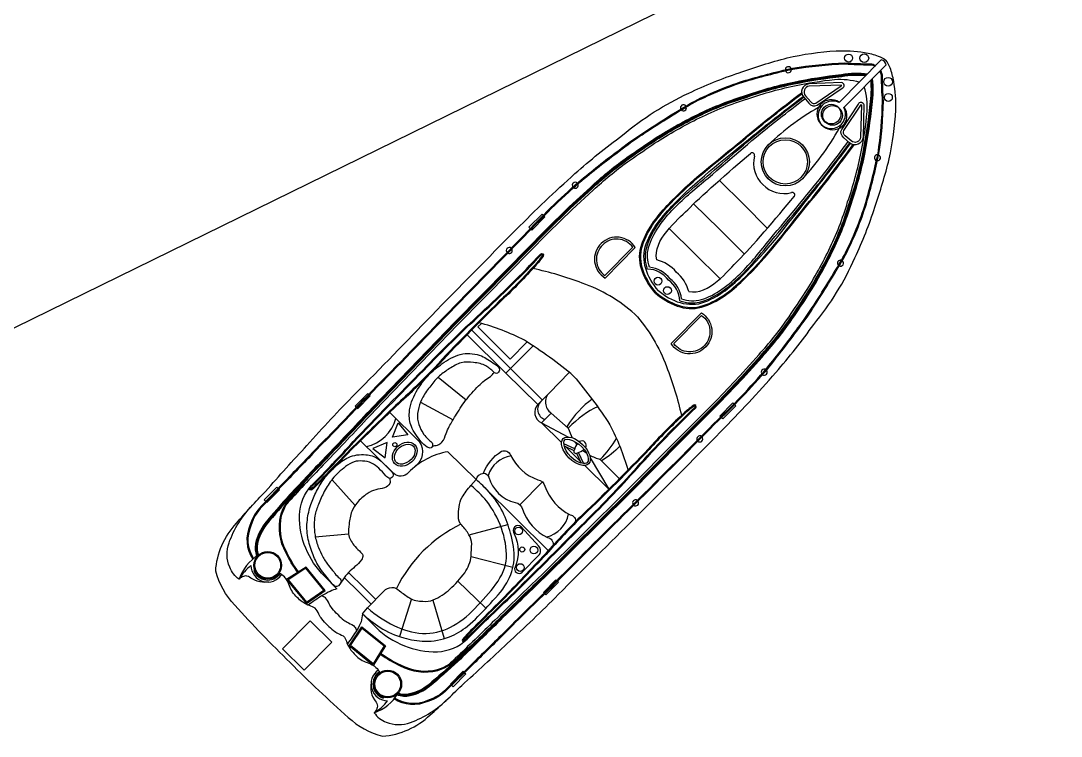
# Model space of a CAD drawing. Header units: metres. Extents: x 268124 to 271097, y 2138069 to 2140457.
# Drawn here: x 270412.4 to 270494.3, y 2138252.4 to 2138308.8 of the extents above; entities that cross this region are included whole.
import ezdxf

# ---------------------------------------------------------------- set-up
doc = ezdxf.new("R2010")
doc.units = ezdxf.units.M
doc.layers.add('village', color=3, linetype='Continuous')

msp = doc.modelspace()

# ---------------------------------------------------------------- linework, layer by layer
at = {"color": 32, "true_color": 0xcd6928}
for p, q in [((270469.264, 2138294.31), (270467.35, 2138296.204)), ((270467.347, 2138292.371), (270465.348, 2138294.347)), ((270469.264, 2138294.31), (270471.179, 2138292.416)), ((270465.429, 2138290.432), (270463.425, 2138292.414)), ((270467.347, 2138292.371), (270469.345, 2138290.395)), ((270465.429, 2138290.432), (270467.433, 2138288.45)), ((270450.931, 2138281.38), (270447.868, 2138284.41)), ((270450.569, 2138281.014), (270447.507, 2138284.042)), ((270445.226, 2138280.704), (270447.439, 2138278.921)), ((270443.842, 2138278.739), (270446.409, 2138277.349)), ((270454.126, 2138277.872), (270453.374, 2138277.112)), ((270453.374, 2138277.112), (270454.947, 2138275.556)), ((270453.374, 2138277.112), (270455.431, 2138275.992)), ((270455.992, 2138275.052), (270455.133, 2138275.45)), ((270455.928, 2138274.913), (270455.17, 2138275.263)), ((270455.307, 2138275.2), (270456.421, 2138274.098)), ((270456.127, 2138274.716), (270456.499, 2138273.933)), ((270456.266, 2138274.782), (270456.683, 2138273.905)), ((270456.781, 2138273.742), (270458.668, 2138271.876)), ((270457.203, 2138274.361), (270458.668, 2138271.876)), ((270436.859, 2138272.634), (270438.687, 2138270.605)), ((270448.803, 2138272.101), (270453.904, 2138267.056)), ((270451.659, 2138270.656), (270453.433, 2138272.449)), ((270447.659, 2138268.28), (270450.721, 2138269.095)), ((270435.547, 2138268.141), (270438.164, 2138268.373)), ((270447.822, 2138266.591), (270451.113, 2138265.74)), ((270430.774, 2138265.533), (270430.701, 2138265.508)), ((270437.825, 2138264.92), (270439.024, 2138263.735)), ((270438.162, 2138265.317), (270439.389, 2138264.103)), ((270446.784, 2138264.643), (270448.976, 2138262.504)), ((270439.942, 2138262.827), (270439.024, 2138263.735)), ((270440.305, 2138263.198), (270439.389, 2138264.103)), ((270443.119, 2138263.24), (270442.177, 2138260.28)), ((270444.807, 2138263.15), (270445.695, 2138260.112)), ((270440.913, 2138255.505), (270440.889, 2138255.432))]:
    msp.add_line(p, q, dxfattribs=at)
for points in [[(270433.574, 2138258.225, -0.01736), (270429.212, 2138262.75, -0.12634), (270427.702, 2138265.436, -0.172899), (270429.331, 2138269.196, -0.013884), (270431.635, 2138271.71, -0.008973), (270434.894, 2138275.328, -0.01509), (270438.7, 2138279.392, 0.002245), (270444.695, 2138285.536, -0.003342), (270451.383, 2138292.324, -0.016984), (270456.002, 2138296.725, -0.024546), (270459.746, 2138299.754, -0.067942), (270464.966, 2138303.056, -0.033948), (270468.923, 2138304.661, -0.022001), (270472.71, 2138305.839, -0.042872), (270476.563, 2138306.391, -0.059514), (270478.81, 2138306.259, -0.046364), (270479.89, 2138305.985, -0.104882), (270480.48, 2138305.649, -0.104882)], [(270433.574, 2138258.225, 0.01736), (270438.148, 2138253.913, 0.12634), (270440.85, 2138252.432, 0.172899), (270444.592, 2138254.102, 0.013884), (270447.08, 2138256.434, 0.008973), (270450.662, 2138259.732, 0.01509), (270454.684, 2138263.584, -0.002245), (270460.762, 2138269.646, 0.003342), (270467.476, 2138276.408, 0.016984), (270471.825, 2138281.075, 0.024546), (270474.813, 2138284.852, 0.067942), (270478.057, 2138290.108, 0.033948), (270479.618, 2138294.083, 0.022001), (270480.755, 2138297.882, 0.042872), (270481.264, 2138301.741, 0.059514), (270481.108, 2138303.987, 0.046364), (270480.822, 2138305.064, 0.104882), (270480.48, 2138305.649, 0.104882)], [(270435.632, 2138275.078, 0.006425), (270439.275, 2138278.86, 0.002217), (270445.258, 2138284.992, -0.003368), (270451.971, 2138291.859, -0.024633), (270456.3, 2138296.084, -0.015037), (270459.444, 2138298.56, -0.025439), (270461.26, 2138299.857, -0.013843), (270465.197, 2138302.321, -0.040266), (270469.208, 2138304.006, -0.016729), (270473.142, 2138305.038, -0.029739), (270477.269, 2138305.44, 0.01525), (270479.218, 2138305.378, -0.132389), (270479.565, 2138305.301, -0.028442), (270479.692, 2138305.235, -0.028442)], [(270435.687, 2138275.024, 0.006424), (270439.33, 2138278.807, 0.002217), (270445.313, 2138284.939, -0.003368), (270452.026, 2138291.806, -0.024633), (270456.35, 2138296.025, -0.015038), (270459.491, 2138298.499, -0.025461), (270461.302, 2138299.792, -0.013839), (270465.234, 2138302.253, -0.040238), (270469.231, 2138303.933, -0.016715), (270473.157, 2138304.963, -0.029693), (270477.268, 2138305.363, 0.015234), (270479.219, 2138305.301, -0.134036), (270479.531, 2138305.232, -0.024879), (270479.636, 2138305.179, -0.024879)], [(270450.35, 2138260.522, -0.006424), (270454.092, 2138264.207, -0.002217), (270460.158, 2138270.257, 0.003368), (270466.95, 2138277.045, 0.024633), (270471.122, 2138281.416, 0.015038), (270473.561, 2138284.583, 0.025461), (270474.834, 2138286.408, 0.013839), (270477.252, 2138290.367, 0.040238), (270478.887, 2138294.383, 0.016715), (270479.874, 2138298.32, 0.029693), (270480.229, 2138302.435, -0.015234), (270480.145, 2138304.385, 0.134036), (270480.073, 2138304.696, 0.024879), (270480.018, 2138304.801, 0.024879)], [(270450.404, 2138260.468, -0.006425), (270454.146, 2138264.152, -0.002217), (270460.212, 2138270.203, 0.003368), (270467.004, 2138276.99, 0.024633), (270471.181, 2138281.366, 0.015037), (270473.622, 2138284.537, 0.025439), (270474.899, 2138286.367, 0.013843), (270477.319, 2138290.331, 0.040266), (270478.96, 2138294.36, 0.016729), (270479.949, 2138298.306, 0.029739), (270480.306, 2138302.437, -0.01525), (270480.222, 2138304.385, 0.132389), (270480.141, 2138304.731, 0.028442), (270480.074, 2138304.857, 0.028442)], [(270457.227, 2138295.647, -0.031596), (270459.957, 2138297.893, -0.004928), (270461.893, 2138299.231, -0.02844), (270465.443, 2138301.277, -0.042875), (270469.268, 2138302.818, -0.035347), (270473.228, 2138303.94, -0.024093), (270477.006, 2138304.533, -0.079837), (270479.052, 2138304.589)], [(270457.279, 2138295.591, -0.031592), (270460.001, 2138297.83, -0.004926), (270461.935, 2138299.167, -0.028436), (270465.478, 2138301.208, -0.042895), (270469.292, 2138302.745, -0.035363), (270473.244, 2138303.865, -0.024111), (270477.017, 2138304.457, -0.077658), (270478.985, 2138304.52, -0.077658)], [(270457.332, 2138295.535, -0.031588), (270460.046, 2138297.768, -0.004924), (270461.978, 2138299.103, -0.028433), (270465.513, 2138301.14, -0.042917), (270469.317, 2138302.672, -0.035379), (270473.26, 2138303.79, -0.02413), (270477.028, 2138304.381, -0.075408), (270478.916, 2138304.451, -0.075408)], [(270457.437, 2138295.423, -0.031581), (270460.135, 2138297.643, -0.00492), (270462.063, 2138298.975, -0.028426), (270465.582, 2138301.003, -0.042959), (270469.365, 2138302.526, -0.035411), (270473.291, 2138303.639, -0.028829), (270476.454, 2138304.138, -0.092336), (270478.409, 2138303.938, -0.080328)], [(270470.621, 2138282.392, 0.031588), (270472.824, 2138285.13, 0.004924), (270474.137, 2138287.076, 0.028433), (270476.135, 2138290.634, 0.042917), (270477.625, 2138294.454, 0.035379), (270478.7, 2138298.409, 0.02413), (270479.25, 2138302.184, 0.075408), (270479.298, 2138304.073, 0.075408)], [(270470.677, 2138282.34, 0.031592), (270472.887, 2138285.086, 0.004926), (270474.202, 2138287.035, 0.028436), (270476.204, 2138290.6, 0.042895), (270477.698, 2138294.431, 0.035363), (270478.775, 2138298.395, 0.024111), (270479.326, 2138302.174, 0.077658), (270479.367, 2138304.142, 0.077658)], [(270470.734, 2138282.288, 0.031596), (270472.949, 2138285.042, 0.004928), (270474.266, 2138286.993, 0.02844), (270476.273, 2138290.566, 0.042875), (270477.772, 2138294.407, 0.035347), (270478.85, 2138298.38, 0.024093), (270479.402, 2138302.164, 0.079837), (270479.435, 2138304.211)], [(270474.019, 2138302.736), (270474.425, 2138302.271, 0.382221), (270475.083, 2138302.123), (270477.058, 2138303.465, 0.786544), (270477.007, 2138303.891), (270474.428, 2138303.797, 0.616464), (270474.019, 2138302.736, 3.844907)], [(270470.507, 2138282.495, 0.031581), (270472.698, 2138285.218, 0.00492), (270474.009, 2138287.16, 0.028426), (270475.998, 2138290.701, 0.042959), (270477.479, 2138294.501, 0.035411), (270478.549, 2138298.439, 0.028829), (270479.013, 2138301.607, 0.092336), (270478.791, 2138303.56, 0.080328)], [(270477.637, 2138299.157), (270477.168, 2138299.558, -0.382221), (270477.013, 2138300.214), (270478.333, 2138302.204, -0.786544), (270478.759, 2138302.158), (270478.694, 2138299.578, -0.616464), (270477.637, 2138299.157, -3.844907)], [(270457.227, 2138295.647), (270455.558, 2138294.112), (270453.675, 2138292.286), (270450.691, 2138289.23), (270446.566, 2138285.059), (270440.027, 2138278.294, -0.002601), (270436.514, 2138274.584, 0.004411), (270433.526, 2138271.431, 0.013009), (270431.57, 2138269.168, 0.113396), (270430.852, 2138267.635, 0.146005), (270430.933, 2138266.606, 1.595219)], [(270457.279, 2138295.59), (270455.61, 2138294.057), (270453.73, 2138292.232), (270450.746, 2138289.176), (270446.621, 2138285.006), (270440.083, 2138278.242, -0.002601), (270436.57, 2138274.531, 0.004411), (270433.582, 2138271.379, 0.013003), (270431.63, 2138269.12, 0.113337), (270430.927, 2138267.619, 0.144821), (270431, 2138266.65, 0.138987)], [(270457.331, 2138295.534), (270455.663, 2138294.001), (270453.784, 2138292.177), (270450.8, 2138289.123), (270446.675, 2138284.952), (270440.138, 2138278.189, -0.002601), (270436.625, 2138274.478, 0.00441), (270433.639, 2138271.327, 0.012997), (270431.69, 2138269.072, 0.113276), (270431.002, 2138267.603, 0.142458), (270431.066, 2138266.691, 0.142458)], [(270457.435, 2138295.421), (270455.769, 2138293.889), (270453.892, 2138292.069), (270450.91, 2138289.015), (270446.785, 2138284.845), (270440.249, 2138278.083, -0.002601), (270436.736, 2138274.371, 0.00441), (270433.751, 2138271.223, 0.002867), (270433.313, 2138270.736, 0.002867)], [(270458.377, 2138288.508), (270460.752, 2138290.909, 0.483063), (270458.078, 2138291.228, 0.50024), (270458.377, 2138288.508, 0.418424)], [(270437.258, 2138264.044), (270436.268, 2138265.023, -0.202722), (270434.305, 2138269.83, -0.178768), (270435.255, 2138272.167, 0.010028), (270438.539, 2138275.633, -0.005356), (270444.033, 2138281.28, -0.016605), (270448.584, 2138285.74, 0.018921), (270453.289, 2138290.384, -0.925873), (270453.498, 2138290.231, -0.041202), (270452.751, 2138289.318, -0.024461), (270450.091, 2138286.618, 0.012888), (270444.986, 2138281.396, -0.019359), (270441.922, 2138278.416, 0.002375), (270438.375, 2138274.97, -0.006386), (270436.18, 2138272.715, -0.013656), (270435.282, 2138271.829, -0.862706), (270435.094, 2138271.978, 0.648089)], [(270435.158, 2138271.936, -0.016488), (270435.311, 2138272.114, 0.010023), (270438.595, 2138275.581, -0.005356), (270444.088, 2138281.226, -0.016607), (270448.635, 2138285.684, 0.018921), (270453.345, 2138290.332, 0.01143), (270453.347, 2138290.334, -0.913283), (270453.434, 2138290.273, -0.041174), (270452.695, 2138289.37, -0.024478), (270450.038, 2138286.674, 0.012889), (270444.93, 2138281.448, -0.019362), (270441.87, 2138278.472, 0.002377), (270438.32, 2138275.024, -0.006391), (270436.125, 2138272.768, -0.013664), (270435.23, 2138271.885, 0.000701), (270435.23, 2138271.885, -0.819976), (270435.158, 2138271.936, -0.819976)], [(270460.722, 2138285.673, 0.096403), (270456.565, 2138288.109, 0.040538), (270452.688, 2138289.247, 1.92312)], [(270460.722, 2138285.673, -0.096403), (270463.204, 2138281.543, -0.040538), (270464.384, 2138277.678, -1.92312)], [(270463.583, 2138283.359), (270465.958, 2138285.761, -0.483063), (270466.306, 2138283.091, -0.50024), (270463.583, 2138283.359, -0.418424)], [(270455.894, 2138280.792, 0.033687), (270452.023, 2138283.606, 0.051879), (270448.441, 2138284.989, 1.92312)], [(270470.734, 2138282.288), (270469.218, 2138280.602), (270467.412, 2138278.7), (270464.39, 2138275.682), (270460.264, 2138271.511), (270453.572, 2138264.898, 0.002601), (270449.9, 2138261.345, -0.004411), (270446.781, 2138258.321, -0.013009), (270444.539, 2138256.341, -0.113396), (270443.014, 2138255.606, -0.146005), (270441.984, 2138255.676, -1.595219)], [(270470.677, 2138282.339), (270469.162, 2138280.654), (270467.357, 2138278.753), (270464.335, 2138275.736), (270460.21, 2138271.565), (270453.518, 2138264.953, 0.002601), (270449.847, 2138261.399, -0.004411), (270446.728, 2138258.377, -0.013003), (270444.491, 2138256.4, -0.113337), (270442.997, 2138255.681, -0.144821), (270442.027, 2138255.743, -0.138987)], [(270470.62, 2138282.391), (270469.105, 2138280.706), (270467.302, 2138278.807), (270464.281, 2138275.79), (270460.156, 2138271.619), (270453.465, 2138265.008, 0.002601), (270449.793, 2138261.454, -0.00441), (270446.676, 2138258.433, -0.012997), (270444.442, 2138256.46, -0.113276), (270442.98, 2138255.756, -0.142458), (270442.068, 2138255.81, -0.142458)], [(270470.506, 2138282.493), (270468.992, 2138280.81), (270467.193, 2138278.914), (270464.172, 2138275.898), (270460.047, 2138271.728), (270453.358, 2138265.118, 0.002601), (270449.685, 2138261.564, -0.00441), (270446.57, 2138258.545, -0.002867), (270446.088, 2138258.101, -0.002867)], [(270455.545, 2138281.055), (270453.985, 2138279.477, 0.462925), (270454.126, 2138277.872), (270455.475, 2138276.691)], [(270455.894, 2138280.792, -0.033687), (270458.751, 2138276.952, -0.051879), (270460.173, 2138273.385, -1.92312)], [(270453.985, 2138279.477), (270453.309, 2138278.793, 0.545737), (270453.626, 2138277.368, 0.282905)], [(270439.258, 2138262.065), (270440.342, 2138260.993, 0.202722), (270445.171, 2138259.083, 0.178768), (270447.498, 2138260.059, -0.010028), (270450.927, 2138263.381, 0.005356), (270456.513, 2138268.936, 0.016605), (270460.923, 2138273.536, -0.018921), (270465.515, 2138278.292, 0.925873), (270465.36, 2138278.5, 0.041202), (270464.454, 2138277.743, 0.024461), (270461.784, 2138275.053, -0.012888), (270456.618, 2138269.891, 0.019359), (270453.672, 2138266.794, -0.002375), (270450.266, 2138263.209, 0.006386), (270448.035, 2138260.99, 0.013656), (270447.159, 2138260.082, 0.862706), (270447.31, 2138259.895, -0.648089)], [(270453.309, 2138278.793), (270453.064, 2138278.546, 0.516839), (270453.374, 2138277.112, 0.282905)], [(270441.417, 2138277.929), (270443.741, 2138275.631, -0.406088), (270443.416, 2138273.664)], [(270447.267, 2138259.959, 0.016488), (270447.444, 2138260.114, -0.010023), (270450.874, 2138263.436, 0.005356), (270456.459, 2138268.991, 0.016607), (270460.866, 2138273.587, -0.018921), (270465.462, 2138278.348, -0.01143), (270465.464, 2138278.35, 0.913283), (270465.402, 2138278.436, 0.041174), (270464.507, 2138277.687, 0.024478), (270461.84, 2138275, -0.012889), (270456.671, 2138269.835, 0.019362), (270453.729, 2138266.743, -0.002377), (270450.32, 2138263.155, 0.006391), (270448.089, 2138260.936, 0.013664), (270447.216, 2138260.03, -0.000701), (270447.215, 2138260.03, 0.819976), (270447.267, 2138259.959, 0.819976)], [(270448.212, 2138272.636), (270445.996, 2138274.828, 0.158322), (270442.887, 2138273.183, -0.417676), (270441.725, 2138273.108), (270439.113, 2138275.692)], [(270435.632, 2138275.078, -0.002942), (270432.988, 2138272.326, 0.002013), (270431.315, 2138270.561, 0.130442), (270430.405, 2138269.027, 0.261246), (270430.629, 2138266.373, 0.209197)], [(270435.688, 2138275.025, -0.002941), (270433.043, 2138272.272, 0.002014), (270431.37, 2138270.508, 0.130992), (270430.478, 2138269.001, 0.261832), (270430.693, 2138266.416, 0.261832)], [(270448.798, 2138273.136, -0.164009), (270450.21, 2138274.862, -0.407559), (270450.931, 2138274.57, 0.20466), (270453.077, 2138272.629, -0.28657), (270453.639, 2138272.108, 0.198759), (270455.616, 2138269.865, -0.45148), (270456.041, 2138269.252, -1.463971)], [(270434.225, 2138265.369, -0.043334), (270433.294, 2138266.92, -0.18333), (270432.897, 2138269.81, -0.123985), (270434.028, 2138271.639, 0.015377), (270435.016, 2138272.794)], [(270448.212, 2138272.636, -0.291269), (270448.814, 2138273.138, -0.299867), (270449.214, 2138272.833, 0.273478), (270451.304, 2138270.836, -0.28657), (270451.866, 2138270.315, 0.198759), (270453.842, 2138268.072, -0.45148), (270454.267, 2138267.459, -1.463971)], [(270439.258, 2138262.065), (270439.655, 2138262.534), (270440.95, 2138263.857, -0.448043), (270442.187, 2138263.874, 0.025561), (270442.967, 2138263.324, 0.15676), (270444.031, 2138263.062, 0.144288), (270444.845, 2138263.166, 0.079427), (270446.151, 2138264.008, 0.054179), (270447.316, 2138265.305, 0.127294), (270447.825, 2138266.618, -0.025195), (270447.882, 2138267.574, 0.112656), (270447.655, 2138268.286, 0.061652), (270447.098, 2138269.036, -0.222278), (270446.817, 2138269.749, -0.049109), (270446.873, 2138270.484, -0.09997), (270447.105, 2138271.239, -0.045992), (270447.805, 2138272.177), (270448.212, 2138272.636)], [(270434.161, 2138265.327, -0.043195), (270433.226, 2138266.885, -0.183415), (270432.823, 2138269.83, -0.094511), (270433.62, 2138271.307)], [(270429.556, 2138264.794, -0.164393), (270428.81, 2138265.742, -0.188684), (270428.752, 2138267.647, -0.10758), (270430.596, 2138270.617)], [(270450.404, 2138260.468, 0.002942), (270447.681, 2138257.793, -0.002013), (270445.935, 2138256.101, -0.130442), (270444.411, 2138255.175, -0.261246), (270441.754, 2138255.369, -0.209197)], [(270450.351, 2138260.523, 0.002941), (270447.627, 2138257.848, -0.002014), (270445.881, 2138256.155, -0.130992), (270444.384, 2138255.247, -0.261832), (270441.797, 2138255.433, -0.261832)], [(270440.711, 2138258.954, 0.043334), (270442.273, 2138258.04, 0.18333), (270445.167, 2138257.675, 0.123985), (270446.983, 2138258.826, -0.015377), (270448.128, 2138259.827)], [(270440.67, 2138258.889, 0.043195), (270442.238, 2138257.971, 0.183415), (270445.188, 2138257.601, 0.094511), (270446.656, 2138258.415)], [(270440.187, 2138254.279, 0.164393), (270441.144, 2138253.543, 0.188684), (270443.049, 2138253.506, 0.10758), (270445.999, 2138255.383)]]:
    msp.add_lwpolyline(points, format="xyb", dxfattribs=at)
for points in [[(270480.129, 2138305.677), (270476.805, 2138302.316)], [(270476.831, 2138302.342), (270480.129, 2138305.677)], [(270480.511, 2138305.299), (270477.187, 2138301.938)], [(270477.213, 2138301.964), (270480.511, 2138305.299)], [(270453.504, 2138293.452), (270453.41, 2138293.545), (270452.381, 2138292.505), (270452.483, 2138292.404)], [(270452.538, 2138292.35), (270452.609, 2138292.279), (270453.638, 2138293.319), (270453.559, 2138293.398)], [(270448.634, 2138284.935), (270448.353, 2138284.651), (270450.902, 2138282.13), (270452.231, 2138283.474)], [(270453.064, 2138278.546), (270450.569, 2138281.014), (270452.701, 2138283.169)], [(270453.426, 2138278.912), (270450.931, 2138281.38)], [(270439.747, 2138279.34), (270439.677, 2138279.41), (270438.693, 2138278.416), (270438.777, 2138278.332)], [(270438.832, 2138278.278), (270438.887, 2138278.224), (270439.871, 2138279.218), (270439.802, 2138279.287)], [(270467.489, 2138277.563), (270467.417, 2138277.634), (270468.446, 2138278.674), (270468.525, 2138278.595)], [(270468.58, 2138278.541), (270468.674, 2138278.448), (270467.645, 2138277.408), (270467.543, 2138277.509)], [(270457.998, 2138274.23), (270459.501, 2138272.706)], [(270432.626, 2138271.946), (270432.528, 2138272.043), (270431.533, 2138271.037), (270431.652, 2138270.919)], [(270431.707, 2138270.865), (270431.744, 2138270.828), (270432.739, 2138271.834), (270432.68, 2138271.892)], [(270453.569, 2138263.703), (270453.514, 2138263.757), (270454.497, 2138264.752), (270454.566, 2138264.683)], [(270454.621, 2138264.629), (270454.692, 2138264.56), (270453.708, 2138263.565), (270453.624, 2138263.649)], [(270446.235, 2138256.496), (270446.198, 2138256.533), (270447.192, 2138257.539), (270447.251, 2138257.481)], [(270447.305, 2138257.427), (270447.404, 2138257.33), (270446.409, 2138256.324), (270446.289, 2138256.442)]]:
    msp.add_lwpolyline(points, dxfattribs=at)
for points in [[(270474.162, 2138302.863), (270474.577, 2138302.389, 0.383069), (270474.983, 2138302.287), (270476.979, 2138303.644, 0.853636), (270476.992, 2138303.698), (270474.442, 2138303.606, 0.613527)], [(270477.763, 2138299.301), (270477.284, 2138299.711, -0.383069), (270477.178, 2138300.116), (270478.512, 2138302.126, -0.853636), (270478.567, 2138302.141), (270478.503, 2138299.589, -0.613527)], [(270458.356, 2138288.705), (270460.555, 2138290.928, 0.460147), (270458.185, 2138291.118, 0.47706)], [(270463.78, 2138283.34), (270465.979, 2138285.564, -0.460147), (270466.194, 2138283.196, -0.47706)], [(270451.777, 2138268.928, 0.917705), (270451.224, 2138268.357, -0.209704), (270451.284, 2138265.747, 0.850912), (270451.834, 2138265.347), (270453.129, 2138266.657, 0.435659), (270453.145, 2138267.403)]]:
    msp.add_lwpolyline(points, format="xyb", close=True, dxfattribs=at)
for points in [[(270441.632, 2138275.979), (270442.087, 2138277.11), (270442.838, 2138276.15)], [(270441.214, 2138275.557), (270440.089, 2138275.089), (270441.057, 2138274.349)], [(270434.849, 2138262.879), (270436.329, 2138263.904), (270434.818, 2138265.752), (270433.287, 2138264.762)], [(270434.863, 2138262.982), (270436.217, 2138263.92), (270434.802, 2138265.65), (270433.401, 2138264.745)], [(270432.961, 2138259.322), (270435.141, 2138261.527), (270436.859, 2138259.828), (270434.679, 2138257.623)], [(270438.215, 2138259.551), (270439.223, 2138261.041), (270441.088, 2138259.551), (270440.115, 2138258.009)], [(270438.318, 2138259.566), (270439.24, 2138260.929), (270440.986, 2138259.534), (270440.096, 2138258.123)]]:
    msp.add_lwpolyline(points, close=True, dxfattribs=at)
for centre, radius in [((270477.551, 2138305.823), 0.313), ((270478.787, 2138305.817), 0.349), ((270480.666, 2138303.958), 0.349), ((270480.685, 2138302.723), 0.313), ((270476.185, 2138301.413), 0.771), ((270476.291, 2138301.308), 0.771), ((270472.57, 2138297.652), 1.896), ((270472.57, 2138297.652), 1.896), ((270472.57, 2138297.652), 1.743), ((270472.57, 2138297.652), 1.743), ((270462.542, 2138288.26), 0.305), ((270463.288, 2138287.521), 0.305), ((270441.813, 2138275.382), 0.163), ((270451.56, 2138268.59), 0.304), ((270451.852, 2138267.131), 0.197), ((270452.77, 2138267.09), 0.304), ((270431.804, 2138265.889), 1.09), ((270431.804, 2138265.889), 1.013), ((270451.694, 2138265.71), 0.304), ((270441.258, 2138256.539), 1.09), ((270441.258, 2138256.539), 1.013)]:
    msp.add_circle(centre, radius, dxfattribs=at)
for centre, radius, start, end in [((270480.061, 2138305.226), 0.456, 9.22296, 81.40825), ((270480.061, 2138305.226), 0.456, 9.22296, 81.40825), ((270472.809, 2138304.909), 0.237, 25.54603, 180.68808), ((270472.809, 2138304.909), 0.237, 199.32585, 6.90826), ((270476.185, 2138301.413), 1.132, 55.19958, 27.64913), ((270476.291, 2138301.308), 1.132, 62.98208, 35.43163), ((270464.545, 2138301.904), 0.237, 36.93145, 205.02713), ((270464.545, 2138301.904), 0.237, 223.66218, 18.29639), ((270485.142, 2138284.426), 20.143, 118.64299, 133.7138), ((270459.206, 2138310.078), 20.143, 316.91741, 331.98822), ((270469.954, 2138298.167), 0.202, 344.51021, 130.97795), ((270479.823, 2138297.971), 0.237, 83.72294, 251.30536), ((270479.823, 2138297.971), 0.237, 269.94313, 65.08518), ((270472.354, 2138297.532), 2.281, 165.25483, 227.05595), ((270456.024, 2138295.81), 0.237, 46.63517, 217.04175), ((270456.024, 2138295.81), 0.237, 235.70064, 27.97627), ((270472.453, 2138297.435), 2.281, 223.57526, 285.37637), ((270473.113, 2138295.042), 0.202, 319.65326, 106.121), ((270450.831, 2138290.677), 0.237, 50.34571, 220.44482), ((270450.831, 2138290.677), 0.237, 239.105, 31.68553), ((270461.754, 2138287.127), 2.894, 39.58912, 76.19146), ((270461.645, 2138287.068), 2.146, 36.60406, 87.81118), ((270461.645, 2138287.068), 2.3, 36.60406, 84.35382), ((270476.91, 2138289.675), 0.237, 72.33481, 226.96903), ((270476.91, 2138289.675), 0.237, 245.60409, 53.69976), ((270462.107, 2138286.611), 2.146, 2.82003, 54.02715), ((270462.107, 2138286.611), 2.3, 6.27739, 54.02715), ((270462.165, 2138286.721), 2.894, 14.43975, 51.04209), ((270470.911, 2138281.087), 0.237, 62.65493, 214.93057), ((270470.911, 2138281.087), 0.237, 233.58946, 43.99604), ((270438.887, 2138278.278), 3.124, 282.78416, 344.67164), ((270458.886, 2138277.665), 3.548, 195.94058, 209.29159), ((270465.835, 2138275.838), 0.237, 58.94568, 211.52621), ((270457.169, 2138274.702), 1.241, 140.91813, 166.91099), ((270458.886, 2138277.665), 3.548, 215.26472, 219.50463), ((270457.169, 2138274.702), 1.241, 131.43104, 131.70035), ((270456.546, 2138275.337), 0.347, 326.1179, 124.46347), ((270465.835, 2138275.838), 0.237, 230.18639, 40.2855), ((270451.299, 2138272.276), 2.243, 98.51563, 162.71978), ((270456.078, 2138274.866), 0.166, 135.31561, 315.31561), ((270455.902, 2138275.955), 1.241, 283.72022, 311.36031), ((270458.886, 2138277.665), 3.548, 230.2181, 236.55741), ((270455.902, 2138275.955), 1.241, 318.93086, 319.20016), ((270458.886, 2138277.665), 3.548, 240.7498, 255.50561), ((270460.778, 2138270.801), 0.237, 56.53761, 212.78674), ((270460.778, 2138270.801), 0.237, 231.41094, 37.91341), ((270453.283, 2138270.314), 2.243, 281.94005, 350.08755), ((270451.946, 2138259.111), 11.166, 116.21512, 153.68771), ((270432.894, 2138263.686), 3.517, 121.31127, 161.64689), ((270432.622, 2138263.071), 3.517, 127.44098, 150.67352), ((270431.804, 2138265.889), 1.32, 181.08819, 325.98979), ((270431.804, 2138265.889), 1.167, 199.03991, 325.98979), ((270441.258, 2138256.539), 1.32, 124.64142, 269.54302), ((270441.258, 2138256.539), 1.167, 124.64142, 251.5913), ((270439.043, 2138257.605), 3.517, 288.98432, 329.31994), ((270438.431, 2138257.326), 3.517, 299.95769, 323.19023)]:
    msp.add_arc(centre, radius, start, end, dxfattribs=at)
for start_param, end_param in [(0.830012, 1.576846), (4.712389, 5.232342)]:
    msp.add_ellipse((270456.745, 2138275.47), major_axis=(2.914, 2.946), ratio=0.425319, start_param=start_param, end_param=end_param, dxfattribs=at)
for centre, major_axis, ratio in [((270456.078, 2138274.866), (1.003, -0.992), 0.533092), ((270442.594, 2138274.642), (0.797, 0.737), 0.758117)]:
    msp.add_ellipse(centre, major_axis=major_axis, ratio=ratio, dxfattribs=at)
for points, knots in [([(270462.342, 2138287.311), (270461.487, 2138288.312), (270460.837, 2138289.619), (270461.565, 2138292.219), (270462.431, 2138293.321), (270465.121, 2138296.198), (270467.18, 2138297.7), (270470.682, 2138300.663), (270472.233, 2138301.866), (270473.857, 2138303.099)], [0, 0, 0, 0, 0.0462196, 0.0462196, 0.0924392, 0.0924392, 0.1947325, 0.1947325, 0.2709084, 0.2709084, 0.2709084, 0.2709084]), ([(270462.4, 2138287.361), (270461.52, 2138288.391), (270460.907, 2138289.736), (270461.734, 2138292.369), (270462.652, 2138293.466), (270465.39, 2138296.321), (270467.447, 2138297.84), (270470.875, 2138300.715), (270472.337, 2138301.848), (270473.871, 2138303.014)], [0, 0, 0, 0, 0.0480884, 0.0480884, 0.0961768, 0.0961768, 0.1985377, 0.1985377, 0.2704106, 0.2704106, 0.2704106, 0.2704106]), ([(270462.575, 2138287.51), (270461.676, 2138288.563), (270461.137, 2138289.889), (270462.088, 2138292.505), (270463.065, 2138293.591), (270465.895, 2138296.445), (270467.99, 2138298.019), (270471.332, 2138300.779), (270472.65, 2138301.797), (270473.968, 2138302.801)], [0, 0, 0, 0, 0.0508337, 0.0508337, 0.1016674, 0.1016674, 0.2060328, 0.2060328, 0.2709084, 0.2709084, 0.2709084, 0.2709084]), ([(270461.727, 2138289.213), (270461.626, 2138289.489), (270461.34, 2138290.696), (270462.867, 2138293.625), (270466.428, 2138296.467), (270470.212, 2138299.844), (270472.91, 2138301.899), (270474.015, 2138302.74)], [0.0234044, 0.0234044, 0.0234044, 0.0234044, 0.0350942, 0.0739111, 0.138251, 0.2165713, 0.2709084, 0.2709084, 0.2709084, 0.2709084]), ([(270461.871, 2138289.357), (270461.705, 2138289.871), (270461.656, 2138290.388), (270462.11, 2138292.036), (270462.955, 2138293.118), (270464.626, 2138294.856), (270465.558, 2138295.597), (270468.326, 2138297.936), (270470.154, 2138299.557), (270472.741, 2138301.577), (270473.424, 2138302.097), (270474.108, 2138302.618)], [0.0248254, 0.0248254, 0.0248254, 0.0248254, 0.0474598, 0.0474598, 0.0949196, 0.0949196, 0.1423794, 0.1423794, 0.237299, 0.237299, 0.2709084, 0.2709084, 0.2709084, 0.2709084]), ([(270462.342, 2138287.311), (270463.352, 2138286.467), (270464.666, 2138285.831), (270467.258, 2138286.588), (270468.35, 2138287.466), (270471.198, 2138290.187), (270472.678, 2138292.263), (270475.602, 2138295.797), (270476.787, 2138297.362), (270478.002, 2138298.999)], [0, 0, 0, 0, 0.0462196, 0.0462196, 0.0924392, 0.0924392, 0.1947325, 0.1947325, 0.2709084, 0.2709084, 0.2709084, 0.2709084]), ([(270462.391, 2138287.37), (270463.431, 2138286.5), (270464.783, 2138285.902), (270467.406, 2138286.759), (270468.493, 2138287.689), (270471.318, 2138290.458), (270472.814, 2138292.532), (270475.651, 2138295.991), (270476.768, 2138297.465), (270477.917, 2138299.013)], [0, 0, 0, 0, 0.0480884, 0.0480884, 0.0961768, 0.0961768, 0.1985377, 0.1985377, 0.2704106, 0.2704106, 0.2704106, 0.2704106]), ([(270462.539, 2138287.546), (270463.601, 2138286.659), (270464.934, 2138286.135), (270467.538, 2138287.114), (270468.613, 2138288.103), (270471.436, 2138290.964), (270472.987, 2138293.077), (270475.71, 2138296.449), (270476.714, 2138297.778), (270477.703, 2138299.107)], [0, 0, 0, 0, 0.0508337, 0.0508337, 0.1016674, 0.1016674, 0.2060328, 0.2060328, 0.2709084, 0.2709084, 0.2709084, 0.2709084]), ([(270464.251, 2138286.717), (270464.528, 2138286.619), (270465.738, 2138286.346), (270468.65, 2138287.905), (270471.452, 2138291.497), (270474.788, 2138295.318), (270476.812, 2138298.039), (270477.642, 2138299.153)], [0.0234044, 0.0234044, 0.0234044, 0.0234044, 0.0350942, 0.0739111, 0.138251, 0.2165713, 0.2709084, 0.2709084, 0.2709084, 0.2709084]), ([(270464.393, 2138286.863), (270464.909, 2138286.702), (270465.426, 2138286.659), (270467.069, 2138287.131), (270468.142, 2138287.987), (270469.861, 2138289.678), (270470.592, 2138290.618), (270472.901, 2138293.412), (270474.501, 2138295.257), (270476.493, 2138297.866), (270477.006, 2138298.555), (270477.519, 2138299.244)], [0.0248254, 0.0248254, 0.0248254, 0.0248254, 0.0474598, 0.0474598, 0.0949196, 0.0949196, 0.1423794, 0.1423794, 0.237299, 0.237299, 0.2709084, 0.2709084, 0.2709084, 0.2709084]), ([(270462.445, 2138289.938), (270462.113, 2138291.502), (270464.059, 2138293.038), (270465.772, 2138294.806), (270468.198, 2138296.943), (270469.825, 2138298.322)], [0.0313661, 0.0313661, 0.0313661, 0.0313661, 0.1084744, 0.1084744, 0.1920729, 0.1920729, 0.1920729, 0.1920729]), ([(270464.968, 2138287.443), (270466.536, 2138287.128), (270468.05, 2138289.091), (270469.798, 2138290.823), (270471.909, 2138293.272), (270473.27, 2138294.915)], [0.0313661, 0.0313661, 0.0313661, 0.0313661, 0.1084744, 0.1084744, 0.1920729, 0.1920729, 0.1920729, 0.1920729]), ([(270443.278, 2138275.274), (270443.033, 2138275.539), (270442.381, 2138275.442), (270441.668, 2138274.583), (270441.728, 2138274.032), (270442.451, 2138273.741), (270443.122, 2138274.066), (270443.461, 2138274.831), (270443.426, 2138275.114), (270443.278, 2138275.274)], [0, 0, 0, 0, 1.743273, 1.743273, 3.486547, 3.486547, 5.22982, 5.22982, 6.283185, 6.283185, 6.283185, 6.283185]), ([(270456.972, 2138273.982), (270457.084, 2138274.095), (270457.097, 2138274.388), (270456.557, 2138275.421), (270455.525, 2138275.954), (270454.957, 2138275.631), (270455.223, 2138274.744), (270456.355, 2138273.885), (270456.827, 2138273.836), (270456.972, 2138273.982)], [0, 0, 0, 0, 1.031451, 1.031451, 2.992455, 2.992455, 4.95346, 4.95346, 6.283185, 6.283185, 6.283185, 6.283185]), ([(270439.655, 2138262.534), (270440.996, 2138261.398), (270442.437, 2138260.62), (270445.535, 2138260.435), (270446.932, 2138261.243), (270449.289, 2138263.716), (270450.533, 2138265), (270450.66, 2138267.969), (270450.025, 2138269.717), (270448.679, 2138271.396), (270448.262, 2138271.772), (270447.805, 2138272.177)], [0, 0, 0, 0, 0.0684102, 0.0684102, 0.1368204, 0.1368204, 0.2052306, 0.2052306, 0.2736407, 0.2736407, 0.2974604, 0.2974604, 0.2974604, 0.2974604]), ([(270437.313, 2138262.005), (270437.162, 2138262.159), (270436.908, 2138262.417), (270436.608, 2138262.871), (270436.441, 2138263.329), (270436.156, 2138263.438), (270436.047, 2138263.475)], [0, 0, 0, 0, 0.00840925, 0.01405459, 0.02148076, 0.02583256, 0.02583256, 0.02583256, 0.02583256]), ([(270437.313, 2138262.005), (270437.469, 2138261.855), (270437.73, 2138261.604), (270438.187, 2138261.309), (270438.647, 2138261.147), (270438.759, 2138260.864), (270438.797, 2138260.755)], [0, 0, 0, 0, 0.00840925, 0.01405459, 0.02148076, 0.02583256, 0.02583256, 0.02583256, 0.02583256])]:
    msp.add_open_spline(points, degree=3, knots=knots, dxfattribs=at)
for points in [[(270449.276, 2138281.392), (270449.502, 2138281.199), (270449.825, 2138280.994), (270450.056, 2138281.259), (270449.676, 2138281.743), (270448.631, 2138282.371), (270447.165, 2138282.528), (270445.703, 2138281.869), (270444.555, 2138280.947), (270443.498, 2138279.537), (270442.958, 2138277.915), (270443.116, 2138276.82), (270443.9, 2138275.615), (270444.373, 2138275.197), (270444.667, 2138275.135), (270444.787, 2138275.44), (270444.573, 2138275.696), (270443.869, 2138276.583), (270443.61, 2138277.397), (270443.695, 2138278.302), (270444.022, 2138279.12), (270444.642, 2138280.028), (270445.339, 2138280.809), (270446.126, 2138281.375), (270447.029, 2138281.826), (270448.022, 2138281.858), (270448.992, 2138281.583), (270449.276, 2138281.392)], [(270444.779, 2138275.293), (270445.168, 2138275.352), (270445.525, 2138275.578), (270445.846, 2138276.263), (270446.1, 2138276.812), (270446.588, 2138277.643), (270447.388, 2138278.856), (270447.877, 2138279.44), (270448.411, 2138280.025), (270448.879, 2138280.431), (270449.336, 2138280.758), (270449.646, 2138281.064)], [(270441.411, 2138272.724), (270441.413, 2138272.328), (270440.99, 2138271.987), (270440.313, 2138271.841), (270439.636, 2138271.526), (270438.835, 2138270.801), (270438.428, 2138270.134), (270438.207, 2138269.116), (270438.169, 2138268.338), (270438.583, 2138267.479), (270439.023, 2138267.015), (270439.293, 2138266.663), (270439.182, 2138266.324), (270438.676, 2138265.784), (270437.706, 2138264.746), (270437.243, 2138264.205), (270436.644, 2138264.72), (270435.75, 2138265.922), (270435.279, 2138266.978), (270434.933, 2138268.248), (270434.945, 2138269.621), (270435.245, 2138270.808), (270435.721, 2138271.856), (270436.337, 2138272.821), (270437.167, 2138273.688), (270438.166, 2138274.386), (270438.83, 2138274.574), (270439.528, 2138274.595), (270440.49, 2138274.283), (270440.944, 2138273.881), (270441.474, 2138273.354), (270441.685, 2138272.978), (270441.411, 2138272.724), (270441.116, 2138272.935), (270440.555, 2138273.523), (270439.982, 2138273.933), (270439.26, 2138274.097), (270438.606, 2138274.035), (270437.935, 2138273.654), (270436.904, 2138272.691), (270436.258, 2138271.69), (270435.797, 2138270.684), (270435.519, 2138269.778), (270435.46, 2138269.1), (270435.527, 2138268.252), (270435.8, 2138267.278), (270436.114, 2138266.602), (270436.584, 2138265.884), (270437.025, 2138265.336), (270437.352, 2138264.961), (270437.585, 2138264.663), (270437.513, 2138264.442)], [(270439.258, 2138262.065), (270440.647, 2138260.997), (270442.517, 2138260.174), (270444.186, 2138259.906), (270446.11, 2138260.255), (270447.535, 2138261.097), (270449.135, 2138262.675), (270450.635, 2138264.511), (270451.202, 2138266.321), (270450.933, 2138268.404), (270450.309, 2138270.088), (270449.229, 2138271.67), (270448.212, 2138272.636)], [(270431.888, 2138264.571), (270431.395, 2138264.548), (270430.582, 2138264.818), (270430.165, 2138265.04), (270429.794, 2138264.973), (270429.556, 2138264.794)], [(270436.504, 2138261.186), (270436.069, 2138261.663), (270435.834, 2138262.027), (270435.533, 2138262.511), (270435.081, 2138262.71), (270434.216, 2138263.266), (270433.562, 2138264.137), (270433.335, 2138264.685), (270433.121, 2138264.971), (270432.707, 2138265.277)], [(270437.258, 2138264.044), (270436.733, 2138263.835), (270436.084, 2138263.498), (270434.992, 2138262.745)], [(270439.258, 2138262.065), (270439.15, 2138261.445), (270438.82, 2138260.792), (270438.079, 2138259.692)], [(270436.504, 2138261.186), (270436.986, 2138260.757), (270437.352, 2138260.526), (270437.839, 2138260.231), (270438.043, 2138259.78), (270438.609, 2138258.922), (270439.486, 2138258.278), (270440.037, 2138258.056), (270440.325, 2138257.845), (270440.636, 2138257.435)], [(270439.939, 2138256.608), (270439.922, 2138256.115), (270440.201, 2138255.305), (270440.427, 2138254.89), (270440.365, 2138254.519), (270440.187, 2138254.279)]]:
    msp.add_spline(points, degree=3, dxfattribs=at)
for points in [[(270457.348, 2138278.972), (270456.635, 2138278.435), (270455.926, 2138277.718), (270455.365, 2138276.799)], [(270459.531, 2138275.263), (270459.123, 2138274.843), (270458.646, 2138274.445), (270458.094, 2138274.1)]]:
    msp.add_open_spline(points, degree=3, dxfattribs=at)
at = {"layer": 'village', "color": 3}
msp.add_line((270693.095, 2138422.497), (270370.224, 2138264.173), dxfattribs=at)

doc.saveas('drawing.dxf')
